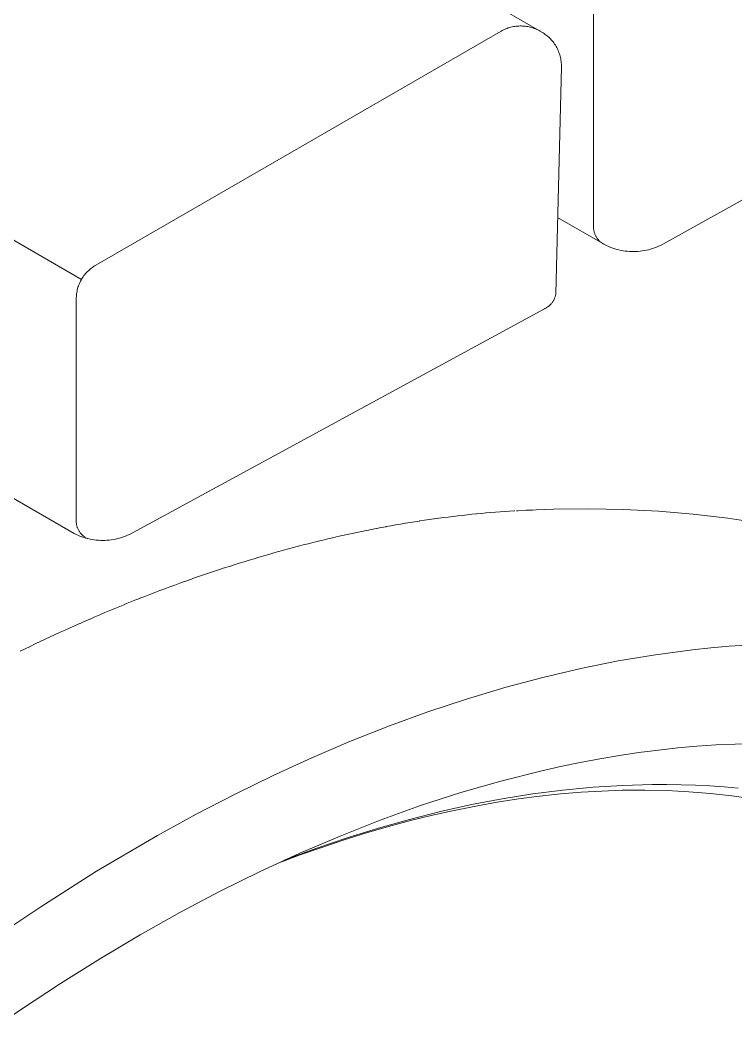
# Model space of a CAD drawing. Header units: millimetres. Extents: x -209 to 4251, y 50 to 3279.
# Drawn here: x 3744.9 to 3830.9, y 835.6 to 957.9 of the extents above; entities that cross this region are included whole.
import ezdxf

# ---------------------------------------------------------------- set-up
doc = ezdxf.new("R2010")
doc.units = ezdxf.units.MM
doc.layers.add('ZANO_R', color=7, linetype='Continuous', lineweight=0)

msp = doc.modelspace()

# ---------------------------------------------------------------- linework, layer by layer
at = {"layer": 'ZANO_R'}
for p, q in [((3669.68, 1036.1), (3807.57, 956.49)), ((3752.26, 926.76), (3647.64, 987.19)), ((3813.79, 932.85), (3813.79, 959.72)), ((3821.82, 930.86), (3871.69, 958.58)), ((3753.98, 928.48), (3802.67, 956.6)), ((3802.67, 956.6), (3802.81, 956.68)), ((3802.81, 956.68), (3802.95, 956.75)), ((3802.95, 956.75), (3803.1, 956.82)), ((3803.1, 956.82), (3803.24, 956.88)), ((3803.24, 956.88), (3803.39, 956.94)), ((3803.39, 956.94), (3803.54, 956.99)), ((3803.54, 956.99), (3803.69, 957.04)), ((3803.69, 957.04), (3803.85, 957.08)), ((3803.85, 957.08), (3804, 957.12)), ((3804, 957.12), (3804.16, 957.15)), ((3804.16, 957.15), (3804.31, 957.17)), ((3804.31, 957.17), (3804.47, 957.2)), ((3804.47, 957.2), (3804.63, 957.21)), ((3804.63, 957.21), (3804.79, 957.22)), ((3804.79, 957.22), (3804.95, 957.23)), ((3804.95, 957.23), (3805.1, 957.23)), ((3805.1, 957.23), (3805.26, 957.22)), ((3805.26, 957.22), (3805.42, 957.21)), ((3805.42, 957.21), (3805.58, 957.2)), ((3805.58, 957.2), (3805.74, 957.17)), ((3805.74, 957.17), (3805.89, 957.15)), ((3805.89, 957.15), (3806.05, 957.12)), ((3806.05, 957.12), (3806.2, 957.08)), ((3806.2, 957.08), (3806.36, 957.04)), ((3806.36, 957.04), (3806.51, 956.99)), ((3806.51, 956.99), (3806.66, 956.94)), ((3806.66, 956.94), (3806.81, 956.88)), ((3806.81, 956.88), (3806.95, 956.82)), ((3806.95, 956.82), (3807.1, 956.75)), ((3807.1, 956.75), (3807.24, 956.68)), ((3807.24, 956.68), (3807.38, 956.6)), ((3807.57, 956.49), (3807.71, 956.4)), ((3807.71, 956.4), (3807.85, 956.31)), ((3807.85, 956.31), (3807.98, 956.22)), ((3807.98, 956.22), (3808.11, 956.12)), ((3808.11, 956.12), (3808.24, 956.02)), ((3808.24, 956.02), (3808.36, 955.91)), ((3808.36, 955.91), (3808.48, 955.8)), ((3808.48, 955.8), (3808.6, 955.69)), ((3808.6, 955.69), (3808.71, 955.57)), ((3808.71, 955.57), (3808.81, 955.45)), ((3808.81, 955.45), (3808.92, 955.32)), ((3808.92, 955.32), (3809.01, 955.19)), ((3809.01, 955.19), (3809.11, 955.06)), ((3809.11, 955.06), (3809.2, 954.92)), ((3809.2, 954.92), (3809.28, 954.78)), ((3809.28, 954.78), (3809.36, 954.64)), ((3809.36, 954.64), (3809.44, 954.5)), ((3809.44, 954.5), (3809.51, 954.35)), ((3809.51, 954.35), (3809.57, 954.2)), ((3809.57, 954.2), (3809.63, 954.05)), ((3809.63, 954.05), (3809.68, 953.9)), ((3809.68, 953.9), (3809.73, 953.74)), ((3809.73, 953.74), (3809.78, 953.59)), ((3809.78, 953.59), (3809.81, 953.43)), ((3809.81, 953.43), (3809.85, 953.27)), ((3809.85, 953.27), (3809.87, 953.11)), ((3809.87, 953.11), (3809.89, 952.95)), ((3809.89, 952.95), (3809.91, 952.78)), ((3809.91, 952.78), (3809.92, 952.62)), ((3809.92, 952.62), (3809.92, 952.46)), ((3809.92, 952.46), (3809.92, 952.3)), ((3809.92, 952.3), (3809.25, 925.04)), ((3815.17, 930.93), (3809.47, 934.22)), ((3813.8, 932.77), (3813.79, 932.85)), ((3813.81, 932.68), (3813.8, 932.77)), ((3813.83, 932.6), (3813.81, 932.68)), ((3813.85, 932.52), (3813.83, 932.6)), ((3813.87, 932.44), (3813.85, 932.52)), ((3813.89, 932.36), (3813.87, 932.44)), ((3813.92, 932.29), (3813.89, 932.36)), ((3813.95, 932.21), (3813.92, 932.29)), ((3813.98, 932.13), (3813.95, 932.21)), ((3814.01, 932.06), (3813.98, 932.13)), ((3814.05, 931.98), (3814.01, 932.06)), ((3814.09, 931.91), (3814.05, 931.98)), ((3814.13, 931.84), (3814.09, 931.91)), ((3814.18, 931.77), (3814.13, 931.84)), ((3814.22, 931.7), (3814.18, 931.77)), ((3814.27, 931.64), (3814.22, 931.7)), ((3814.33, 931.57), (3814.27, 931.64)), ((3814.38, 931.51), (3814.33, 931.57)), ((3814.43, 931.45), (3814.38, 931.51)), ((3814.49, 931.39), (3814.43, 931.45)), ((3814.55, 931.33), (3814.49, 931.39)), ((3814.61, 931.28), (3814.55, 931.33)), ((3814.68, 931.23), (3814.61, 931.28)), ((3814.74, 931.18), (3814.68, 931.23)), ((3814.81, 931.13), (3814.74, 931.18)), ((3814.88, 931.08), (3814.81, 931.13)), ((3814.95, 931.04), (3814.88, 931.08)), ((3815.02, 931), (3814.95, 931.04)), ((3815.09, 930.96), (3815.02, 931)), ((3815.17, 930.93), (3815.09, 930.96)), ((3815.17, 930.93), (3815.4, 930.82)), ((3815.4, 930.82), (3815.63, 930.71)), ((3815.63, 930.71), (3815.87, 930.62)), ((3815.87, 930.62), (3816.11, 930.53)), ((3816.11, 930.53), (3816.35, 930.45)), ((3816.35, 930.45), (3816.6, 930.38)), ((3816.6, 930.38), (3816.84, 930.31)), ((3820.38, 930.34), (3820.63, 930.4)), ((3820.63, 930.4), (3820.87, 930.48)), ((3820.87, 930.48), (3821.11, 930.56)), ((3821.11, 930.56), (3821.35, 930.65)), ((3821.35, 930.65), (3821.59, 930.75)), ((3821.59, 930.75), (3821.82, 930.86)), ((3816.84, 930.31), (3817.09, 930.26)), ((3817.09, 930.26), (3817.34, 930.21)), ((3817.34, 930.21), (3817.6, 930.17)), ((3817.6, 930.17), (3817.85, 930.15)), ((3817.85, 930.15), (3818.1, 930.13)), ((3818.1, 930.13), (3818.36, 930.11)), ((3818.36, 930.11), (3818.61, 930.11)), ((3818.61, 930.11), (3818.87, 930.12)), ((3818.87, 930.12), (3819.12, 930.13)), ((3819.12, 930.13), (3819.38, 930.16)), ((3819.38, 930.16), (3819.63, 930.19)), ((3819.63, 930.19), (3819.88, 930.23)), ((3819.88, 930.23), (3820.13, 930.28)), ((3820.13, 930.28), (3820.38, 930.34)), ((3753.09, 927.82), (3753.21, 927.93)), ((3753.21, 927.93), (3753.33, 928.03)), ((3753.33, 928.03), (3753.45, 928.13)), ((3753.45, 928.13), (3753.58, 928.22)), ((3753.58, 928.22), (3753.71, 928.32)), ((3753.71, 928.32), (3753.84, 928.4)), ((3753.84, 928.4), (3753.98, 928.48)), ((3752.22, 926.69), (3752.3, 926.83)), ((3752.3, 926.83), (3752.38, 926.97)), ((3752.38, 926.97), (3752.47, 927.1)), ((3752.47, 927.1), (3752.56, 927.23)), ((3752.56, 927.23), (3752.66, 927.35)), ((3752.66, 927.35), (3752.76, 927.47)), ((3752.76, 927.47), (3752.87, 927.59)), ((3752.87, 927.59), (3752.98, 927.71)), ((3752.98, 927.71), (3753.09, 927.82)), ((3751.72, 925.36), (3751.76, 925.51)), ((3751.76, 925.51), (3751.8, 925.67)), ((3751.8, 925.67), (3751.84, 925.82)), ((3751.84, 925.82), (3751.89, 925.97)), ((3751.89, 925.97), (3751.95, 926.12)), ((3751.95, 926.12), (3752.01, 926.27)), ((3752.01, 926.27), (3752.07, 926.41)), ((3752.07, 926.41), (3752.14, 926.55)), ((3752.14, 926.55), (3752.22, 926.69)), ((3751.63, 924.57), (3751.64, 924.73)), ((3751.63, 924.41), (3751.63, 924.57)), ((3751.63, 897.54), (3751.63, 924.41)), ((3751.64, 924.73), (3751.65, 924.89)), ((3751.65, 924.89), (3751.67, 925.04)), ((3751.67, 925.04), (3751.69, 925.2)), ((3751.69, 925.2), (3751.72, 925.36)), ((3808.97, 924.22), (3809.01, 924.29)), ((3809.01, 924.29), (3809.05, 924.36)), ((3809.05, 924.36), (3809.08, 924.43)), ((3809.08, 924.43), (3809.11, 924.51)), ((3809.11, 924.51), (3809.14, 924.58)), ((3809.14, 924.58), (3809.16, 924.66)), ((3809.16, 924.66), (3809.18, 924.73)), ((3809.18, 924.73), (3809.2, 924.81)), ((3809.2, 924.81), (3809.22, 924.89)), ((3809.22, 924.89), (3809.24, 924.96)), ((3809.24, 924.96), (3809.25, 925.04)), ((3758.02, 896.13), (3807.87, 923.24)), ((3807.87, 923.24), (3807.94, 923.27)), ((3807.94, 923.27), (3808.01, 923.31)), ((3808.01, 923.31), (3808.08, 923.34)), ((3808.08, 923.34), (3808.15, 923.38)), ((3808.15, 923.38), (3808.22, 923.42)), ((3808.22, 923.42), (3808.29, 923.47)), ((3808.29, 923.47), (3808.35, 923.51)), ((3808.35, 923.51), (3808.41, 923.56)), ((3808.41, 923.56), (3808.47, 923.61)), ((3808.47, 923.61), (3808.53, 923.67)), ((3808.53, 923.67), (3808.59, 923.72)), ((3808.59, 923.72), (3808.65, 923.78)), ((3808.65, 923.78), (3808.7, 923.83)), ((3808.7, 923.83), (3808.75, 923.9)), ((3808.75, 923.9), (3808.8, 923.96)), ((3808.8, 923.96), (3808.85, 924.02)), ((3808.85, 924.02), (3808.89, 924.09)), ((3808.89, 924.09), (3808.93, 924.15)), ((3808.93, 924.15), (3808.97, 924.22)), ((3751.37, 896.24), (3735.36, 905.48)), ((3799.17, 898.54), (3799.73, 898.59)), ((3799.74, 898.59), (3799.73, 898.59)), ((3799.74, 898.59), (3800.3, 898.65)), ((3800.31, 898.65), (3800.3, 898.65)), ((3800.31, 898.65), (3800.86, 898.7)), ((3800.87, 898.7), (3800.86, 898.7)), ((3800.87, 898.7), (3801.43, 898.74)), ((3801.43, 898.75), (3801.99, 898.79)), ((3801.43, 898.75), (3801.43, 898.74)), ((3802, 898.79), (3801.99, 898.79)), ((3802, 898.79), (3802.55, 898.83)), ((3802.56, 898.83), (3802.55, 898.83)), ((3802.56, 898.83), (3803.11, 898.87)), ((3803.12, 898.87), (3803.11, 898.87)), ((3803.12, 898.87), (3803.67, 898.91)), ((3803.68, 898.91), (3803.67, 898.91)), ((3803.68, 898.91), (3804.23, 898.95)), ((3804.23, 898.95), (3804.31, 898.95)), ((3804.52, 898.96), (3804.71, 898.97)), ((3804.79, 898.98), (3808.98, 899.17)), ((3805.63, 899.02), (3805.9, 899.03)), ((3805.91, 899.03), (3805.9, 899.03)), ((3805.91, 899.03), (3806.46, 899.06)), ((3808.98, 899.17), (3813.18, 899.22)), ((3813.18, 899.22), (3817.38, 899.14)), ((3817.38, 899.14), (3821.57, 898.92)), ((3821.57, 898.92), (3825.75, 898.56)), ((3751.63, 897.54), (3751.64, 897.45)), ((3751.64, 897.45), (3751.65, 897.37)), ((3751.65, 897.37), (3751.66, 897.29)), ((3790.01, 897.26), (3790.58, 897.36)), ((3790.59, 897.36), (3790.58, 897.36)), ((3790.59, 897.36), (3791.16, 897.46)), ((3791.17, 897.46), (3791.16, 897.46)), ((3791.17, 897.46), (3791.73, 897.55)), ((3791.74, 897.56), (3791.73, 897.55)), ((3791.74, 897.56), (3792.31, 897.65)), ((3792.32, 897.65), (3792.31, 897.65)), ((3792.32, 897.65), (3792.89, 897.73)), ((3792.89, 897.74), (3793.46, 897.82)), ((3792.89, 897.74), (3792.89, 897.73)), ((3793.47, 897.82), (3793.46, 897.82)), ((3793.47, 897.82), (3794.03, 897.9)), ((3794.04, 897.91), (3794.03, 897.9)), ((3794.04, 897.91), (3794.61, 897.99)), ((3794.62, 897.99), (3794.61, 897.99)), ((3794.62, 897.99), (3795.18, 898.06)), ((3795.19, 898.06), (3795.18, 898.06)), ((3795.19, 898.06), (3795.75, 898.14)), ((3795.76, 898.14), (3795.75, 898.14)), ((3795.76, 898.14), (3796.32, 898.21)), ((3796.33, 898.21), (3796.32, 898.21)), ((3796.33, 898.21), (3796.89, 898.28)), ((3796.9, 898.28), (3796.89, 898.28)), ((3796.9, 898.28), (3797.46, 898.35)), ((3797.47, 898.35), (3797.46, 898.35)), ((3797.47, 898.35), (3798.03, 898.41)), ((3798.04, 898.41), (3798.03, 898.41)), ((3798.04, 898.41), (3798.6, 898.48)), ((3798.61, 898.48), (3798.6, 898.48)), ((3798.61, 898.48), (3799.17, 898.54)), ((3799.17, 898.54), (3799.17, 898.54)), ((3825.75, 898.56), (3829.92, 898.07)), ((3829.92, 898.07), (3834.07, 897.43)), ((3751.37, 896.24), (3751.6, 896.13)), ((3751.66, 897.29), (3751.68, 897.21)), ((3751.68, 897.21), (3751.7, 897.13)), ((3751.7, 897.13), (3751.73, 897.05)), ((3751.73, 897.05), (3751.75, 896.97)), ((3751.75, 896.97), (3751.78, 896.9)), ((3751.78, 896.9), (3751.81, 896.82)), ((3751.81, 896.82), (3751.85, 896.75)), ((3751.85, 896.75), (3751.89, 896.67)), ((3751.89, 896.67), (3751.93, 896.6)), ((3751.93, 896.6), (3751.97, 896.53)), ((3751.97, 896.53), (3752.01, 896.46)), ((3752.01, 896.46), (3752.06, 896.39)), ((3752.06, 896.39), (3752.11, 896.33)), ((3752.11, 896.33), (3752.16, 896.26)), ((3752.16, 896.26), (3752.21, 896.2)), ((3752.21, 896.2), (3752.27, 896.14)), ((3752.27, 896.14), (3752.33, 896.08)), ((3784.19, 896.12), (3784.77, 896.24)), ((3784.78, 896.25), (3784.77, 896.24)), ((3784.78, 896.25), (3785.35, 896.37)), ((3785.36, 896.37), (3785.35, 896.37)), ((3785.36, 896.37), (3785.94, 896.49)), ((3785.94, 896.49), (3786.52, 896.61)), ((3785.94, 896.49), (3785.94, 896.49)), ((3786.53, 896.61), (3786.52, 896.61)), ((3786.53, 896.61), (3787.1, 896.72)), ((3787.11, 896.72), (3787.1, 896.72)), ((3787.11, 896.72), (3787.68, 896.84)), ((3787.69, 896.84), (3787.68, 896.84)), ((3787.69, 896.84), (3788.26, 896.95)), ((3788.27, 896.95), (3788.26, 896.95)), ((3788.27, 896.95), (3788.84, 897.05)), ((3788.85, 897.06), (3788.84, 897.05)), ((3788.85, 897.06), (3789.42, 897.16)), ((3789.43, 897.16), (3789.42, 897.16)), ((3789.43, 897.16), (3790, 897.26)), ((3790.01, 897.26), (3790, 897.26)), ((3751.6, 896.13), (3751.83, 896.02)), ((3751.83, 896.02), (3752.07, 895.93)), ((3752.07, 895.93), (3752.3, 895.84)), ((3752.3, 895.84), (3752.55, 895.76)), ((3752.33, 896.08), (3752.39, 896.02)), ((3752.39, 896.02), (3752.45, 895.97)), ((3752.45, 895.97), (3752.51, 895.92)), ((3752.51, 895.92), (3752.58, 895.87)), ((3752.55, 895.76), (3752.79, 895.68)), ((3752.58, 895.87), (3752.65, 895.82)), ((3752.65, 895.82), (3752.71, 895.77)), ((3752.71, 895.77), (3752.78, 895.73)), ((3752.78, 895.73), (3752.86, 895.69)), ((3752.79, 895.68), (3753.04, 895.62)), ((3752.86, 895.69), (3752.93, 895.65)), ((3752.93, 895.65), (3753, 895.62)), ((3753.04, 895.62), (3753.29, 895.56)), ((3753.29, 895.56), (3753.54, 895.52)), ((3753.54, 895.52), (3753.79, 895.48)), ((3753.79, 895.48), (3754.04, 895.45)), ((3754.04, 895.45), (3754.3, 895.43)), ((3754.3, 895.43), (3754.55, 895.41)), ((3754.55, 895.41), (3754.81, 895.41)), ((3754.81, 895.41), (3755.06, 895.41)), ((3755.06, 895.41), (3755.32, 895.43)), ((3755.32, 895.43), (3755.57, 895.45)), ((3755.57, 895.45), (3755.82, 895.48)), ((3755.82, 895.48), (3756.08, 895.52)), ((3756.08, 895.52), (3756.33, 895.56)), ((3756.33, 895.56), (3756.58, 895.62)), ((3756.58, 895.62), (3756.82, 895.68)), ((3756.82, 895.68), (3757.07, 895.76)), ((3757.07, 895.76), (3757.31, 895.84)), ((3757.31, 895.84), (3757.55, 895.93)), ((3757.55, 895.93), (3757.78, 896.02)), ((3757.78, 896.02), (3758.02, 896.13)), ((3778.91, 894.86), (3779.49, 895.01)), ((3779.5, 895.01), (3779.49, 895.01)), ((3779.5, 895.01), (3780.08, 895.16)), ((3780.09, 895.16), (3780.08, 895.16)), ((3780.09, 895.16), (3780.67, 895.3)), ((3780.68, 895.3), (3780.67, 895.3)), ((3780.68, 895.3), (3781.26, 895.44)), ((3781.26, 895.45), (3781.84, 895.58)), ((3781.26, 895.45), (3781.26, 895.44)), ((3781.85, 895.59), (3781.84, 895.58)), ((3781.85, 895.59), (3782.43, 895.72)), ((3782.44, 895.72), (3782.43, 895.72)), ((3782.44, 895.72), (3783.01, 895.86)), ((3783.02, 895.86), (3783.01, 895.86)), ((3783.02, 895.86), (3783.6, 895.99)), ((3783.61, 895.99), (3783.6, 895.99)), ((3783.61, 895.99), (3784.19, 896.12)), ((3784.19, 896.12), (3784.19, 896.12)), ((3774.18, 893.56), (3774.77, 893.73)), ((3774.77, 893.73), (3775.36, 893.9)), ((3774.77, 893.73), (3774.77, 893.73)), ((3775.37, 893.9), (3775.36, 893.9)), ((3775.37, 893.9), (3775.95, 894.07)), ((3775.96, 894.07), (3775.95, 894.07)), ((3775.96, 894.07), (3776.54, 894.23)), ((3776.55, 894.23), (3776.54, 894.23)), ((3776.55, 894.23), (3777.13, 894.39)), ((3777.14, 894.39), (3777.13, 894.39)), ((3777.14, 894.39), (3777.72, 894.55)), ((3777.73, 894.55), (3777.72, 894.55)), ((3777.73, 894.55), (3778.31, 894.7)), ((3778.32, 894.71), (3778.31, 894.7)), ((3778.32, 894.71), (3778.9, 894.86)), ((3778.91, 894.86), (3778.9, 894.86)), ((3770.03, 892.29), (3770.61, 892.48)), ((3770.62, 892.48), (3770.61, 892.48)), ((3770.62, 892.48), (3771.21, 892.66)), ((3771.21, 892.67), (3771.8, 892.85)), ((3771.21, 892.67), (3771.21, 892.66)), ((3771.81, 892.85), (3771.8, 892.85)), ((3771.81, 892.85), (3772.4, 893.03)), ((3772.4, 893.03), (3772.99, 893.21)), ((3772.4, 893.03), (3772.4, 893.03)), ((3773, 893.21), (3772.99, 893.21)), ((3773, 893.21), (3773.58, 893.39)), ((3773.59, 893.39), (3773.58, 893.39)), ((3773.59, 893.39), (3774.17, 893.56)), ((3774.18, 893.56), (3774.17, 893.56)), ((3766.45, 891.1), (3767.04, 891.3)), ((3767.05, 891.3), (3767.04, 891.3)), ((3767.05, 891.3), (3767.64, 891.5)), ((3767.64, 891.51), (3768.23, 891.7)), ((3767.64, 891.51), (3767.64, 891.5)), ((3768.24, 891.71), (3768.23, 891.7)), ((3768.24, 891.71), (3768.83, 891.9)), ((3768.83, 891.9), (3769.42, 892.09)), ((3768.83, 891.9), (3768.83, 891.9)), ((3769.43, 892.1), (3769.42, 892.09)), ((3769.43, 892.1), (3770.02, 892.29)), ((3770.03, 892.29), (3770.02, 892.29)), ((3762.87, 889.82), (3763.46, 890.03)), ((3763.46, 890.04), (3764.06, 890.25)), ((3763.46, 890.04), (3763.46, 890.03)), ((3764.06, 890.25), (3764.65, 890.47)), ((3764.06, 890.25), (3764.06, 890.25)), ((3764.66, 890.47), (3764.65, 890.47)), ((3764.66, 890.47), (3765.25, 890.68)), ((3765.26, 890.68), (3765.25, 890.68)), ((3765.26, 890.68), (3765.85, 890.89)), ((3765.85, 890.89), (3766.44, 891.1)), ((3765.85, 890.89), (3765.85, 890.89)), ((3766.45, 891.1), (3766.44, 891.1)), ((3759.88, 888.68), (3760.47, 888.91)), ((3760.47, 888.91), (3761.07, 889.14)), ((3760.47, 888.91), (3760.47, 888.91)), ((3761.07, 889.14), (3761.66, 889.37)), ((3761.07, 889.14), (3761.07, 889.14)), ((3761.67, 889.37), (3761.66, 889.37)), ((3761.67, 889.37), (3762.26, 889.59)), ((3762.27, 889.59), (3762.26, 889.59)), ((3762.27, 889.59), (3762.86, 889.81)), ((3762.87, 889.82), (3762.86, 889.81)), ((3756.88, 887.48), (3757.47, 887.72)), ((3757.48, 887.73), (3757.47, 887.72)), ((3757.48, 887.73), (3758.07, 887.97)), ((3758.08, 887.97), (3758.07, 887.97)), ((3758.08, 887.97), (3758.67, 888.21)), ((3758.68, 888.21), (3758.67, 888.21)), ((3758.68, 888.21), (3759.27, 888.44)), ((3759.28, 888.45), (3759.27, 888.44)), ((3759.28, 888.45), (3759.87, 888.68)), ((3759.88, 888.68), (3759.87, 888.68)), ((3753.88, 886.22), (3754.48, 886.48)), ((3754.48, 886.48), (3755.08, 886.73)), ((3754.48, 886.48), (3754.48, 886.48)), ((3755.08, 886.73), (3755.68, 886.98)), ((3755.08, 886.73), (3755.08, 886.73)), ((3755.68, 886.99), (3756.28, 887.23)), ((3755.68, 886.99), (3755.68, 886.98)), ((3756.28, 887.23), (3756.87, 887.48)), ((3756.28, 887.23), (3756.28, 887.23)), ((3756.88, 887.48), (3756.87, 887.48)), ((3750.89, 884.9), (3751.48, 885.17)), ((3751.49, 885.17), (3751.48, 885.17)), ((3751.49, 885.17), (3752.08, 885.44)), ((3752.09, 885.44), (3752.08, 885.44)), ((3752.09, 885.44), (3752.68, 885.7)), ((3752.69, 885.7), (3752.68, 885.7)), ((3752.69, 885.7), (3753.28, 885.96)), ((3753.29, 885.96), (3753.28, 885.96)), ((3753.29, 885.96), (3753.88, 886.22)), ((3753.88, 886.22), (3753.88, 886.22)), ((3748.49, 883.81), (3749.09, 884.08)), ((3749.09, 884.08), (3749.68, 884.36)), ((3749.09, 884.08), (3749.09, 884.08)), ((3749.69, 884.36), (3749.68, 884.36)), ((3749.69, 884.36), (3750.28, 884.63)), ((3750.29, 884.63), (3750.28, 884.63)), ((3750.29, 884.63), (3750.88, 884.9)), ((3750.89, 884.9), (3750.88, 884.9)), ((3746.1, 882.67), (3746.69, 882.96)), ((3746.7, 882.96), (3746.69, 882.96)), ((3746.7, 882.96), (3747.29, 883.24)), ((3747.29, 883.24), (3747.89, 883.52)), ((3747.29, 883.24), (3747.29, 883.24)), ((3747.89, 883.53), (3748.49, 883.8)), ((3747.89, 883.53), (3747.89, 883.52)), ((3748.49, 883.81), (3748.49, 883.8)), ((3830.06, 882.68), (3832.24, 882.82)), ((3744.9, 882.09), (3745.49, 882.38)), ((3745.5, 882.38), (3745.49, 882.38)), ((3745.5, 882.38), (3746.09, 882.67)), ((3746.1, 882.67), (3746.09, 882.67)), ((3816.76, 880.93), (3821.24, 881.67)), ((3821.24, 881.67), (3825.67, 882.26)), ((3825.67, 882.26), (3827.87, 882.49)), ((3827.87, 882.49), (3830.06, 882.68)), ((3812.24, 880.02), (3816.76, 880.93)), ((3807.69, 878.95), (3812.24, 880.02)), ((3803.11, 877.72), (3807.69, 878.95)), ((3798.51, 876.34), (3803.11, 877.72)), ((3793.88, 874.8), (3798.51, 876.34)), ((3789.25, 873.11), (3793.88, 874.8)), ((3784.6, 871.27), (3789.25, 873.11)), ((3779.95, 869.28), (3784.6, 871.27)), ((3826.21, 870.66), (3823.9, 870.46)), ((3828.5, 870.82), (3826.21, 870.66)), ((3830.78, 870.93), (3828.5, 870.82)), ((3833.05, 870.99), (3830.78, 870.93)), ((3775.3, 867.16), (3779.95, 869.28)), ((3816.9, 869.55), (3814.54, 869.16)), ((3819.24, 869.9), (3816.9, 869.55)), ((3821.58, 870.2), (3819.24, 869.9)), ((3823.9, 870.46), (3821.58, 870.2)), ((3809.8, 868.23), (3807.42, 867.69)), ((3812.18, 868.72), (3809.8, 868.23)), ((3814.54, 869.16), (3812.18, 868.72)), ((3770.66, 864.89), (3775.3, 867.16)), ((3807.42, 867.69), (3802.63, 866.48)), ((3802.63, 866.48), (3797.82, 865.1)), ((3810.11, 865.41), (3813.72, 865.75)), ((3813.72, 865.75), (3817.29, 865.97)), ((3817.29, 865.97), (3820.82, 866.07)), ((3820.82, 866.07), (3822.57, 866.08)), ((3822.57, 866.08), (3824.32, 866.05)), ((3824.32, 866.05), (3826.04, 865.99)), ((3826.04, 865.99), (3827.76, 865.9)), ((3827.76, 865.9), (3829.47, 865.79)), ((3829.47, 865.79), (3831.16, 865.64)), ((3766.03, 862.49), (3770.66, 864.89)), ((3797.82, 865.1), (3793, 863.53)), ((3799.12, 863.65), (3802.81, 864.35)), ((3802.81, 864.35), (3806.48, 864.94)), ((3807.3, 864.67), (3804.77, 864.33)), ((3806.48, 864.94), (3810.11, 865.41)), ((3809.82, 864.94), (3807.3, 864.67)), ((3812.31, 865.15), (3809.82, 864.94)), ((3814.78, 865.29), (3812.31, 865.15)), ((3817.23, 865.38), (3814.78, 865.29)), ((3819.94, 865.4), (3817.23, 865.38)), ((3822.6, 865.34), (3819.94, 865.4)), ((3825.24, 865.2), (3822.6, 865.34)), ((3827.83, 864.99), (3825.24, 865.2)), ((3830.39, 864.7), (3827.83, 864.99)), ((3832.91, 864.34), (3830.39, 864.7)), ((3793, 863.53), (3788.16, 861.79)), ((3795.4, 862.82), (3799.12, 863.65)), ((3799.63, 863.48), (3797.04, 862.96)), ((3802.21, 863.94), (3799.63, 863.48)), ((3804.77, 864.33), (3802.21, 863.94)), ((3761.41, 859.95), (3766.03, 862.49)), ((3791.67, 861.88), (3795.4, 862.82)), ((3794.43, 862.37), (3791.8, 861.73)), ((3797.04, 862.96), (3794.43, 862.37)), ((3788.16, 861.79), (3783.33, 859.88)), ((3784.17, 859.65), (3787.93, 860.82)), ((3789.15, 861.02), (3786.49, 860.25)), ((3787.93, 860.82), (3791.67, 861.88)), ((3791.8, 861.73), (3789.15, 861.02)), ((3754.07, 855.64), (3760.9, 859.67)), ((3760.9, 859.67), (3761.41, 859.95)), ((3783.33, 859.88), (3778.49, 857.81)), ((3780.4, 858.37), (3784.17, 859.65)), ((3786.49, 860.25), (3783.81, 859.41)), ((3776.63, 856.97), (3780.4, 858.37)), ((3781.12, 858.52), (3778.41, 857.56)), ((3783.81, 859.41), (3781.12, 858.52)), ((3778.49, 857.81), (3773.66, 855.58)), ((3778.41, 857.56), (3775.69, 856.54)), ((3747.36, 851.39), (3754.07, 855.64)), ((3773.66, 855.58), (3768.85, 853.2)), ((3768.85, 853.2), (3764.06, 850.67)), ((3742.69, 848.26), (3747.36, 851.39)), ((3764.06, 850.67), (3759.3, 848)), ((3759.3, 848), (3754.53, 845.17)), ((3754.53, 845.17), (3749.74, 842.17)), ((3749.74, 842.17), (3744.93, 838.99)), ((3744.93, 838.99), (3740.1, 835.65))]:
    msp.add_line(p, q, dxfattribs=at)

doc.saveas('drawing.dxf')
